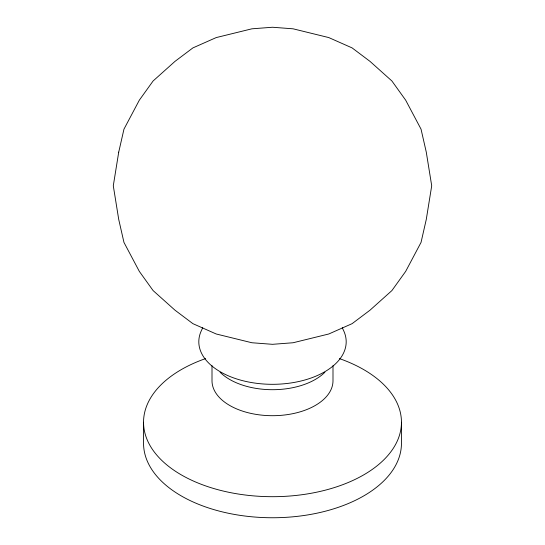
<?xml version="1.0" encoding="UTF-8"?>
<svg xmlns="http://www.w3.org/2000/svg" width="545" height="545" viewBox="0 0 545 545"><rect width="100%" height="100%" fill="white"/><g stroke="black" fill="none" stroke-linecap="round" stroke-linejoin="round"><path stroke-width="0.82" d="M202.72 327.702L201.323 330.76A73.684 42.544 0 0 0 272.5 384.314A73.684 42.544 0 0 0 343.677 330.76L342.28 327.702M401.454 422.239L401.454 443.296A128.954 74.454 0 0 1 272.5 517.75A128.954 74.454 0 0 1 143.546 443.296L143.546 422.239M332.995 365.675L332.995 380.771A60.495 34.928 0 0 1 272.5 415.699A60.495 34.928 0 0 1 212.005 380.771L212.005 365.675M339.446 358.603A128.954 74.454 0 0 1 370.668 470.519A128.954 74.454 0 0 1 174.332 470.519A128.954 74.454 0 0 1 205.554 358.603M324.895 372.235A60.495 34.928 0 0 1 220.105 372.235M118.721 152.137L113.292 185.784L118.721 219.431L123.96 242.409L139.322 271.383L153.097 290.58L175.006 310.2L192.896 323.662L216.215 333.99L251.899 342.75L272.5 344.317L293.101 342.75L328.785 333.99L352.104 323.662L369.994 310.2L391.903 290.58L405.678 271.383L421.04 242.409L426.279 219.431L431.708 185.784L426.279 152.137L421.04 129.158L405.678 100.185L391.903 80.987L369.994 61.367L352.104 47.905L328.785 37.578L293.101 28.817L272.5 27.25L251.899 28.817L216.215 37.578L192.896 47.905L175.006 61.367L153.097 80.987L139.322 100.185L123.96 129.158L118.721 152.137"/></g></svg>
